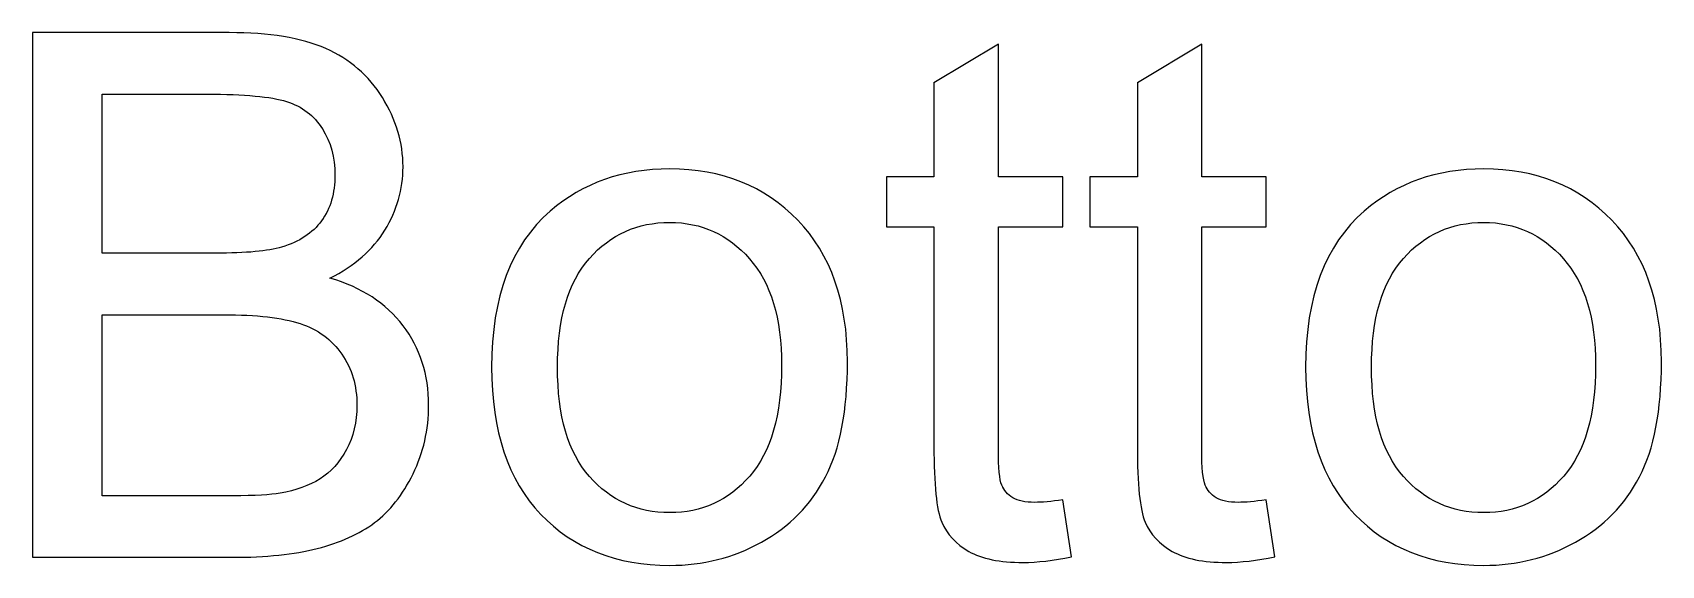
# Model space of a CAD drawing. Header units: millimetres. Extents: x -489 to 489, y -241 to 468.
# Drawn here: x -36.27 to -8.01, y 308.36 to 317.59 of the extents above; entities that cross this region are included whole.
import ezdxf

# ---------------------------------------------------------------- set-up
doc = ezdxf.new("R2010")
doc.units = ezdxf.units.MM
doc.header["$MEASUREMENT"] = 0
doc.layers.add('Layer 1', color=7, linetype='Continuous')

msp = doc.modelspace()

# ---------------------------------------------------------------- linework, layer by layer
at = {"layer": 'Layer 1', "color": 250}
for points, knots in [([(-36.2658, 308.4973), (-36.2658, 308.4973), (-36.2658, 317.5905), (-36.2658, 317.5905), (-36.2658, 317.5905), (-36.2658, 317.5905), (-32.8537, 317.5905), (-32.8537, 317.5905), (-32.8537, 317.5905), (-32.1595, 317.5905), (-31.6028, 317.4995), (-31.1816, 317.3153), (-31.1816, 317.3153), (-30.7625, 317.1312), (-30.4344, 316.8476), (-30.1973, 316.4644), (-30.1973, 316.4644), (-29.9581, 316.0834), (-29.8396, 315.6834), (-29.8396, 315.2643), (-29.8396, 315.2643), (-29.8396, 314.8769), (-29.9454, 314.5108), (-30.155, 314.1679), (-30.155, 314.1679), (-30.3645, 313.825), (-30.682, 313.5477), (-31.1075, 313.336), (-31.1075, 313.336), (-30.5571, 313.1751), (-30.1338, 312.9), (-29.8396, 312.5105), (-29.8396, 312.5105), (-29.5433, 312.1232), (-29.3951, 311.6638), (-29.3951, 311.1347), (-29.3951, 311.1347), (-29.3951, 310.7071), (-29.4861, 310.3113), (-29.666, 309.9451), (-29.666, 309.9451), (-29.8459, 309.5789), (-30.0682, 309.2974), (-30.3328, 309.0984), (-30.3328, 309.0984), (-30.5974, 308.9016), (-30.9297, 308.7513), (-31.3276, 308.6497), (-31.3276, 308.6497), (-31.7277, 308.5481), (-32.2166, 308.4973), (-32.7966, 308.4973), (-32.7966, 308.4973), (-32.7966, 308.4973), (-36.2658, 308.4973), (-36.2658, 308.4973)], [0, 0, 0, 0, 0.0666667, 0.0666667, 0.0666667, 0.0666667, 0.1333333, 0.1333333, 0.1333333, 0.1333333, 0.2, 0.2, 0.2, 0.2, 0.2666667, 0.2666667, 0.2666667, 0.2666667, 0.3333333, 0.3333333, 0.3333333, 0.3333333, 0.4, 0.4, 0.4, 0.4, 0.4666667, 0.4666667, 0.4666667, 0.4666667, 0.5333333, 0.5333333, 0.5333333, 0.5333333, 0.6, 0.6, 0.6, 0.6, 0.6666667, 0.6666667, 0.6666667, 0.6666667, 0.7333333, 0.7333333, 0.7333333, 0.7333333, 0.8, 0.8, 0.8, 0.8, 0.8666667, 0.8666667, 0.8666667, 0.8666667, 1, 1, 1, 1]), ([(-18.3948, 309.4943), (-18.3948, 309.4943), (-18.2424, 308.5079), (-18.2424, 308.5079), (-18.2424, 308.5079), (-18.5557, 308.4423), (-18.8372, 308.4084), (-19.0827, 308.4084), (-19.0827, 308.4084), (-19.487, 308.4084), (-19.8003, 308.4719), (-20.0246, 308.601), (-20.0246, 308.601), (-20.2469, 308.7301), (-20.4035, 308.8974), (-20.4945, 309.1069), (-20.4945, 309.1069), (-20.5855, 309.3165), (-20.63, 309.7567), (-20.63, 310.4277), (-20.63, 310.4277), (-20.63, 310.4277), (-20.63, 314.225), (-20.63, 314.225), (-20.63, 314.225), (-20.63, 314.225), (-21.4555, 314.225), (-21.4555, 314.225), (-21.4555, 314.225), (-21.4555, 314.225), (-21.4555, 315.0886), (-21.4555, 315.0886), (-21.4555, 315.0886), (-21.4555, 315.0886), (-20.63, 315.0886), (-20.63, 315.0886), (-20.63, 315.0886), (-20.63, 315.0886), (-20.63, 316.7184), (-20.63, 316.7184), (-20.63, 316.7184), (-20.63, 316.7184), (-19.5124, 317.3894), (-19.5124, 317.3894), (-19.5124, 317.3894), (-19.5124, 317.3894), (-19.5124, 315.0886), (-19.5124, 315.0886), (-19.5124, 315.0886), (-19.5124, 315.0886), (-18.3948, 315.0886), (-18.3948, 315.0886), (-18.3948, 315.0886), (-18.3948, 315.0886), (-18.3948, 314.225), (-18.3948, 314.225), (-18.3948, 314.225), (-18.3948, 314.225), (-19.5124, 314.225), (-19.5124, 314.225), (-19.5124, 314.225), (-19.5124, 314.225), (-19.5124, 310.3642), (-19.5124, 310.3642), (-19.5124, 310.3642), (-19.5124, 310.0446), (-19.4933, 309.8393), (-19.4531, 309.7483), (-19.4531, 309.7483), (-19.415, 309.6572), (-19.3515, 309.5853), (-19.2626, 309.5302), (-19.2626, 309.5302), (-19.1737, 309.4773), (-19.0467, 309.4498), (-18.8816, 309.4498), (-18.8816, 309.4498), (-18.7589, 309.4498), (-18.5959, 309.4646), (-18.3948, 309.4943)], [0, 0, 0, 0, 0.047619, 0.047619, 0.047619, 0.047619, 0.0952381, 0.0952381, 0.0952381, 0.0952381, 0.1428571, 0.1428571, 0.1428571, 0.1428571, 0.1904762, 0.1904762, 0.1904762, 0.1904762, 0.2380952, 0.2380952, 0.2380952, 0.2380952, 0.2857143, 0.2857143, 0.2857143, 0.2857143, 0.3333333, 0.3333333, 0.3333333, 0.3333333, 0.3809524, 0.3809524, 0.3809524, 0.3809524, 0.4285714, 0.4285714, 0.4285714, 0.4285714, 0.4761905, 0.4761905, 0.4761905, 0.4761905, 0.5238095, 0.5238095, 0.5238095, 0.5238095, 0.5714286, 0.5714286, 0.5714286, 0.5714286, 0.6190476, 0.6190476, 0.6190476, 0.6190476, 0.6666667, 0.6666667, 0.6666667, 0.6666667, 0.7142857, 0.7142857, 0.7142857, 0.7142857, 0.7619048, 0.7619048, 0.7619048, 0.7619048, 0.8095238, 0.8095238, 0.8095238, 0.8095238, 0.8571429, 0.8571429, 0.8571429, 0.8571429, 0.9047619, 0.9047619, 0.9047619, 0.9047619, 1, 1, 1, 1]), ([(-14.8663, 309.4943), (-14.8663, 309.4943), (-14.7139, 308.5079), (-14.7139, 308.5079), (-14.7139, 308.5079), (-15.0272, 308.4423), (-15.3087, 308.4084), (-15.5542, 308.4084), (-15.5542, 308.4084), (-15.9585, 308.4084), (-16.2718, 308.4719), (-16.4961, 308.601), (-16.4961, 308.601), (-16.7184, 308.7301), (-16.875, 308.8974), (-16.966, 309.1069), (-16.966, 309.1069), (-17.057, 309.3165), (-17.1015, 309.7567), (-17.1015, 310.4277), (-17.1015, 310.4277), (-17.1015, 310.4277), (-17.1015, 314.225), (-17.1015, 314.225), (-17.1015, 314.225), (-17.1015, 314.225), (-17.927, 314.225), (-17.927, 314.225), (-17.927, 314.225), (-17.927, 314.225), (-17.927, 315.0886), (-17.927, 315.0886), (-17.927, 315.0886), (-17.927, 315.0886), (-17.1015, 315.0886), (-17.1015, 315.0886), (-17.1015, 315.0886), (-17.1015, 315.0886), (-17.1015, 316.7184), (-17.1015, 316.7184), (-17.1015, 316.7184), (-17.1015, 316.7184), (-15.9839, 317.3894), (-15.9839, 317.3894), (-15.9839, 317.3894), (-15.9839, 317.3894), (-15.9839, 315.0886), (-15.9839, 315.0886), (-15.9839, 315.0886), (-15.9839, 315.0886), (-14.8663, 315.0886), (-14.8663, 315.0886), (-14.8663, 315.0886), (-14.8663, 315.0886), (-14.8663, 314.225), (-14.8663, 314.225), (-14.8663, 314.225), (-14.8663, 314.225), (-15.9839, 314.225), (-15.9839, 314.225), (-15.9839, 314.225), (-15.9839, 314.225), (-15.9839, 310.3642), (-15.9839, 310.3642), (-15.9839, 310.3642), (-15.9839, 310.0446), (-15.9648, 309.8393), (-15.9246, 309.7483), (-15.9246, 309.7483), (-15.8865, 309.6572), (-15.823, 309.5853), (-15.7341, 309.5302), (-15.7341, 309.5302), (-15.6452, 309.4773), (-15.5182, 309.4498), (-15.3531, 309.4498), (-15.3531, 309.4498), (-15.2304, 309.4498), (-15.0674, 309.4646), (-14.8663, 309.4943)], [0, 0, 0, 0, 0.047619, 0.047619, 0.047619, 0.047619, 0.0952381, 0.0952381, 0.0952381, 0.0952381, 0.1428571, 0.1428571, 0.1428571, 0.1428571, 0.1904762, 0.1904762, 0.1904762, 0.1904762, 0.2380952, 0.2380952, 0.2380952, 0.2380952, 0.2857143, 0.2857143, 0.2857143, 0.2857143, 0.3333333, 0.3333333, 0.3333333, 0.3333333, 0.3809524, 0.3809524, 0.3809524, 0.3809524, 0.4285714, 0.4285714, 0.4285714, 0.4285714, 0.4761905, 0.4761905, 0.4761905, 0.4761905, 0.5238095, 0.5238095, 0.5238095, 0.5238095, 0.5714286, 0.5714286, 0.5714286, 0.5714286, 0.6190476, 0.6190476, 0.6190476, 0.6190476, 0.6666667, 0.6666667, 0.6666667, 0.6666667, 0.7142857, 0.7142857, 0.7142857, 0.7142857, 0.7619048, 0.7619048, 0.7619048, 0.7619048, 0.8095238, 0.8095238, 0.8095238, 0.8095238, 0.8571429, 0.8571429, 0.8571429, 0.8571429, 0.9047619, 0.9047619, 0.9047619, 0.9047619, 1, 1, 1, 1]), ([(-35.0593, 313.7678), (-35.0593, 313.7678), (-33.0929, 313.7678), (-33.0929, 313.7678), (-33.0929, 313.7678), (-32.5595, 313.7678), (-32.1764, 313.8038), (-31.9457, 313.8736), (-31.9457, 313.8736), (-31.6388, 313.9647), (-31.408, 314.1171), (-31.2535, 314.3287), (-31.2535, 314.3287), (-31.099, 314.5404), (-31.0207, 314.805), (-31.0207, 315.1246), (-31.0207, 315.1246), (-31.0207, 315.4273), (-31.0927, 315.694), (-31.2387, 315.9226), (-31.2387, 315.9226), (-31.3826, 316.1533), (-31.5901, 316.312), (-31.8589, 316.3967), (-31.8589, 316.3967), (-32.1277, 316.4814), (-32.5891, 316.5237), (-33.2411, 316.5237), (-33.2411, 316.5237), (-33.2411, 316.5237), (-35.0593, 316.5237), (-35.0593, 316.5237), (-35.0593, 316.5237), (-35.0593, 316.5237), (-35.0593, 313.7678), (-35.0593, 313.7678)], [0, 0, 0, 0, 0.1, 0.1, 0.1, 0.1, 0.2, 0.2, 0.2, 0.2, 0.3, 0.3, 0.3, 0.3, 0.4, 0.4, 0.4, 0.4, 0.5, 0.5, 0.5, 0.5, 0.6, 0.6, 0.6, 0.6, 0.7, 0.7, 0.7, 0.7, 0.8, 0.8, 0.8, 0.8, 1, 1, 1, 1]), ([(-28.3029, 311.793), (-28.3029, 313.01), (-27.9642, 313.9117), (-27.2848, 314.4981), (-27.2848, 314.4981), (-26.7196, 314.9849), (-26.0275, 315.2283), (-25.2126, 315.2283), (-25.2126, 315.2283), (-24.3087, 315.2283), (-23.5679, 314.932), (-22.9922, 314.3393), (-22.9922, 314.3393), (-22.4186, 313.7488), (-22.1307, 312.9296), (-22.1307, 311.8861), (-22.1307, 311.8861), (-22.1307, 311.0394), (-22.2577, 310.3748), (-22.5117, 309.8901), (-22.5117, 309.8901), (-22.7657, 309.4054), (-23.1361, 309.0286), (-23.6229, 308.7598), (-23.6229, 308.7598), (-24.1077, 308.4909), (-24.6389, 308.3576), (-25.2126, 308.3576), (-25.2126, 308.3576), (-26.1354, 308.3576), (-26.8805, 308.6518), (-27.4499, 309.2424), (-27.4499, 309.2424), (-28.0193, 309.8329), (-28.3029, 310.6838), (-28.3029, 311.793)], [0, 0, 0, 0, 0.1, 0.1, 0.1, 0.1, 0.2, 0.2, 0.2, 0.2, 0.3, 0.3, 0.3, 0.3, 0.4, 0.4, 0.4, 0.4, 0.5, 0.5, 0.5, 0.5, 0.6, 0.6, 0.6, 0.6, 0.7, 0.7, 0.7, 0.7, 0.8, 0.8, 0.8, 0.8, 1, 1, 1, 1]), ([(-14.1826, 311.793), (-14.1826, 313.01), (-13.8439, 313.9117), (-13.1645, 314.4981), (-13.1645, 314.4981), (-12.5993, 314.9849), (-11.9072, 315.2283), (-11.0923, 315.2283), (-11.0923, 315.2283), (-10.1884, 315.2283), (-9.4476, 314.932), (-8.8719, 314.3393), (-8.8719, 314.3393), (-8.2983, 313.7488), (-8.0104, 312.9296), (-8.0104, 311.8861), (-8.0104, 311.8861), (-8.0104, 311.0394), (-8.1374, 310.3748), (-8.3914, 309.8901), (-8.3914, 309.8901), (-8.6454, 309.4054), (-9.0158, 309.0286), (-9.5026, 308.7598), (-9.5026, 308.7598), (-9.9874, 308.4909), (-10.5186, 308.3576), (-11.0923, 308.3576), (-11.0923, 308.3576), (-12.0151, 308.3576), (-12.7602, 308.6518), (-13.3296, 309.2424), (-13.3296, 309.2424), (-13.899, 309.8329), (-14.1826, 310.6838), (-14.1826, 311.793)], [0, 0, 0, 0, 0.1, 0.1, 0.1, 0.1, 0.2, 0.2, 0.2, 0.2, 0.3, 0.3, 0.3, 0.3, 0.4, 0.4, 0.4, 0.4, 0.5, 0.5, 0.5, 0.5, 0.6, 0.6, 0.6, 0.6, 0.7, 0.7, 0.7, 0.7, 0.8, 0.8, 0.8, 0.8, 1, 1, 1, 1]), ([(-27.1599, 311.7908), (-27.1599, 310.9484), (-26.9757, 310.3176), (-26.6074, 309.9007), (-26.6074, 309.9007), (-26.237, 309.4816), (-25.7735, 309.272), (-25.2126, 309.272), (-25.2126, 309.272), (-24.658, 309.272), (-24.1966, 309.4816), (-23.8261, 309.9028), (-23.8261, 309.9028), (-23.4578, 310.324), (-23.2737, 310.9653), (-23.2737, 311.8268), (-23.2737, 311.8268), (-23.2737, 312.6396), (-23.46, 313.2556), (-23.8304, 313.6726), (-23.8304, 313.6726), (-24.2008, 314.0917), (-24.6622, 314.3012), (-25.2126, 314.3012), (-25.2126, 314.3012), (-25.7735, 314.3012), (-26.237, 314.0938), (-26.6074, 313.6768), (-26.6074, 313.6768), (-26.9757, 313.2598), (-27.1599, 312.6312), (-27.1599, 311.7908)], [0, 0, 0, 0, 0.1111111, 0.1111111, 0.1111111, 0.1111111, 0.2222222, 0.2222222, 0.2222222, 0.2222222, 0.3333333, 0.3333333, 0.3333333, 0.3333333, 0.4444444, 0.4444444, 0.4444444, 0.4444444, 0.5555556, 0.5555556, 0.5555556, 0.5555556, 0.6666667, 0.6666667, 0.6666667, 0.6666667, 0.7777778, 0.7777778, 0.7777778, 0.7777778, 1, 1, 1, 1]), ([(-13.0396, 311.7908), (-13.0396, 310.9484), (-12.8554, 310.3176), (-12.4871, 309.9007), (-12.4871, 309.9007), (-12.1167, 309.4816), (-11.6532, 309.272), (-11.0923, 309.272), (-11.0923, 309.272), (-10.5377, 309.272), (-10.0763, 309.4816), (-9.7058, 309.9028), (-9.7058, 309.9028), (-9.3375, 310.324), (-9.1534, 310.9653), (-9.1534, 311.8268), (-9.1534, 311.8268), (-9.1534, 312.6396), (-9.3397, 313.2556), (-9.7101, 313.6726), (-9.7101, 313.6726), (-10.0805, 314.0917), (-10.5419, 314.3012), (-11.0923, 314.3012), (-11.0923, 314.3012), (-11.6532, 314.3012), (-12.1167, 314.0938), (-12.4871, 313.6768), (-12.4871, 313.6768), (-12.8554, 313.2598), (-13.0396, 312.6312), (-13.0396, 311.7908)], [0, 0, 0, 0, 0.1111111, 0.1111111, 0.1111111, 0.1111111, 0.2222222, 0.2222222, 0.2222222, 0.2222222, 0.3333333, 0.3333333, 0.3333333, 0.3333333, 0.4444444, 0.4444444, 0.4444444, 0.4444444, 0.5555556, 0.5555556, 0.5555556, 0.5555556, 0.6666667, 0.6666667, 0.6666667, 0.6666667, 0.7777778, 0.7777778, 0.7777778, 0.7777778, 1, 1, 1, 1]), ([(-35.0593, 309.5641), (-35.0593, 309.5641), (-32.7945, 309.5641), (-32.7945, 309.5641), (-32.7945, 309.5641), (-32.405, 309.5641), (-32.1319, 309.5789), (-31.9732, 309.6086), (-31.9732, 309.6086), (-31.698, 309.6572), (-31.4652, 309.7398), (-31.2789, 309.8562), (-31.2789, 309.8562), (-31.0927, 309.9726), (-30.9403, 310.142), (-30.8196, 310.3642), (-30.8196, 310.3642), (-30.699, 310.5865), (-30.6397, 310.8426), (-30.6397, 311.1326), (-30.6397, 311.1326), (-30.6397, 311.4733), (-30.7265, 311.7676), (-30.9022, 312.0194), (-30.9022, 312.0194), (-31.0757, 312.2713), (-31.317, 312.447), (-31.6261, 312.5486), (-31.6261, 312.5486), (-31.933, 312.6502), (-32.3775, 312.701), (-32.9553, 312.701), (-32.9553, 312.701), (-32.9553, 312.701), (-35.0593, 312.701), (-35.0593, 312.701), (-35.0593, 312.701), (-35.0593, 312.701), (-35.0593, 309.5641), (-35.0593, 309.5641)], [0, 0, 0, 0, 0.0909091, 0.0909091, 0.0909091, 0.0909091, 0.1818182, 0.1818182, 0.1818182, 0.1818182, 0.2727273, 0.2727273, 0.2727273, 0.2727273, 0.3636364, 0.3636364, 0.3636364, 0.3636364, 0.4545455, 0.4545455, 0.4545455, 0.4545455, 0.5454545, 0.5454545, 0.5454545, 0.5454545, 0.6363636, 0.6363636, 0.6363636, 0.6363636, 0.7272727, 0.7272727, 0.7272727, 0.7272727, 0.8181818, 0.8181818, 0.8181818, 0.8181818, 1, 1, 1, 1])]:
    msp.add_open_spline(points, degree=3, knots=knots, dxfattribs=at)
at = {"layer": 'Layer 1', "color": 250, "lineweight": 9}
for points, knots in [([(-36.2658, 308.4973), (-36.2658, 308.4973), (-36.2658, 317.5905), (-36.2658, 317.5905), (-36.2658, 317.5905), (-36.2658, 317.5905), (-32.8537, 317.5905), (-32.8537, 317.5905), (-32.8537, 317.5905), (-32.1595, 317.5905), (-31.6028, 317.4995), (-31.1816, 317.3153), (-31.1816, 317.3153), (-30.7625, 317.1312), (-30.4344, 316.8476), (-30.1973, 316.4644), (-30.1973, 316.4644), (-29.9581, 316.0834), (-29.8396, 315.6834), (-29.8396, 315.2643), (-29.8396, 315.2643), (-29.8396, 314.8769), (-29.9454, 314.5108), (-30.155, 314.1679), (-30.155, 314.1679), (-30.3645, 313.825), (-30.682, 313.5477), (-31.1075, 313.336), (-31.1075, 313.336), (-30.5571, 313.1751), (-30.1338, 312.9), (-29.8396, 312.5105), (-29.8396, 312.5105), (-29.5433, 312.1232), (-29.3951, 311.6638), (-29.3951, 311.1347), (-29.3951, 311.1347), (-29.3951, 310.7071), (-29.4861, 310.3113), (-29.666, 309.9451), (-29.666, 309.9451), (-29.8459, 309.5789), (-30.0682, 309.2974), (-30.3328, 309.0984), (-30.3328, 309.0984), (-30.5974, 308.9016), (-30.9297, 308.7513), (-31.3276, 308.6497), (-31.3276, 308.6497), (-31.7277, 308.5481), (-32.2166, 308.4973), (-32.7966, 308.4973), (-32.7966, 308.4973), (-32.7966, 308.4973), (-36.2658, 308.4973), (-36.2658, 308.4973)], [0, 0, 0, 0, 0.0666667, 0.0666667, 0.0666667, 0.0666667, 0.1333333, 0.1333333, 0.1333333, 0.1333333, 0.2, 0.2, 0.2, 0.2, 0.2666667, 0.2666667, 0.2666667, 0.2666667, 0.3333333, 0.3333333, 0.3333333, 0.3333333, 0.4, 0.4, 0.4, 0.4, 0.4666667, 0.4666667, 0.4666667, 0.4666667, 0.5333333, 0.5333333, 0.5333333, 0.5333333, 0.6, 0.6, 0.6, 0.6, 0.6666667, 0.6666667, 0.6666667, 0.6666667, 0.7333333, 0.7333333, 0.7333333, 0.7333333, 0.8, 0.8, 0.8, 0.8, 0.8666667, 0.8666667, 0.8666667, 0.8666667, 1, 1, 1, 1]), ([(-18.3948, 309.4943), (-18.3948, 309.4943), (-18.2424, 308.5079), (-18.2424, 308.5079), (-18.2424, 308.5079), (-18.5557, 308.4423), (-18.8372, 308.4084), (-19.0827, 308.4084), (-19.0827, 308.4084), (-19.487, 308.4084), (-19.8003, 308.4719), (-20.0246, 308.601), (-20.0246, 308.601), (-20.2469, 308.7301), (-20.4035, 308.8974), (-20.4945, 309.1069), (-20.4945, 309.1069), (-20.5855, 309.3165), (-20.63, 309.7567), (-20.63, 310.4277), (-20.63, 310.4277), (-20.63, 310.4277), (-20.63, 314.225), (-20.63, 314.225), (-20.63, 314.225), (-20.63, 314.225), (-21.4555, 314.225), (-21.4555, 314.225), (-21.4555, 314.225), (-21.4555, 314.225), (-21.4555, 315.0886), (-21.4555, 315.0886), (-21.4555, 315.0886), (-21.4555, 315.0886), (-20.63, 315.0886), (-20.63, 315.0886), (-20.63, 315.0886), (-20.63, 315.0886), (-20.63, 316.7184), (-20.63, 316.7184), (-20.63, 316.7184), (-20.63, 316.7184), (-19.5124, 317.3894), (-19.5124, 317.3894), (-19.5124, 317.3894), (-19.5124, 317.3894), (-19.5124, 315.0886), (-19.5124, 315.0886), (-19.5124, 315.0886), (-19.5124, 315.0886), (-18.3948, 315.0886), (-18.3948, 315.0886), (-18.3948, 315.0886), (-18.3948, 315.0886), (-18.3948, 314.225), (-18.3948, 314.225), (-18.3948, 314.225), (-18.3948, 314.225), (-19.5124, 314.225), (-19.5124, 314.225), (-19.5124, 314.225), (-19.5124, 314.225), (-19.5124, 310.3642), (-19.5124, 310.3642), (-19.5124, 310.3642), (-19.5124, 310.0446), (-19.4933, 309.8393), (-19.4531, 309.7483), (-19.4531, 309.7483), (-19.415, 309.6572), (-19.3515, 309.5853), (-19.2626, 309.5302), (-19.2626, 309.5302), (-19.1737, 309.4773), (-19.0467, 309.4498), (-18.8816, 309.4498), (-18.8816, 309.4498), (-18.7589, 309.4498), (-18.5959, 309.4646), (-18.3948, 309.4943)], [0, 0, 0, 0, 0.047619, 0.047619, 0.047619, 0.047619, 0.0952381, 0.0952381, 0.0952381, 0.0952381, 0.1428571, 0.1428571, 0.1428571, 0.1428571, 0.1904762, 0.1904762, 0.1904762, 0.1904762, 0.2380952, 0.2380952, 0.2380952, 0.2380952, 0.2857143, 0.2857143, 0.2857143, 0.2857143, 0.3333333, 0.3333333, 0.3333333, 0.3333333, 0.3809524, 0.3809524, 0.3809524, 0.3809524, 0.4285714, 0.4285714, 0.4285714, 0.4285714, 0.4761905, 0.4761905, 0.4761905, 0.4761905, 0.5238095, 0.5238095, 0.5238095, 0.5238095, 0.5714286, 0.5714286, 0.5714286, 0.5714286, 0.6190476, 0.6190476, 0.6190476, 0.6190476, 0.6666667, 0.6666667, 0.6666667, 0.6666667, 0.7142857, 0.7142857, 0.7142857, 0.7142857, 0.7619048, 0.7619048, 0.7619048, 0.7619048, 0.8095238, 0.8095238, 0.8095238, 0.8095238, 0.8571429, 0.8571429, 0.8571429, 0.8571429, 0.9047619, 0.9047619, 0.9047619, 0.9047619, 1, 1, 1, 1]), ([(-14.8663, 309.4943), (-14.8663, 309.4943), (-14.7139, 308.5079), (-14.7139, 308.5079), (-14.7139, 308.5079), (-15.0272, 308.4423), (-15.3087, 308.4084), (-15.5542, 308.4084), (-15.5542, 308.4084), (-15.9585, 308.4084), (-16.2718, 308.4719), (-16.4961, 308.601), (-16.4961, 308.601), (-16.7184, 308.7301), (-16.875, 308.8974), (-16.966, 309.1069), (-16.966, 309.1069), (-17.057, 309.3165), (-17.1015, 309.7567), (-17.1015, 310.4277), (-17.1015, 310.4277), (-17.1015, 310.4277), (-17.1015, 314.225), (-17.1015, 314.225), (-17.1015, 314.225), (-17.1015, 314.225), (-17.927, 314.225), (-17.927, 314.225), (-17.927, 314.225), (-17.927, 314.225), (-17.927, 315.0886), (-17.927, 315.0886), (-17.927, 315.0886), (-17.927, 315.0886), (-17.1015, 315.0886), (-17.1015, 315.0886), (-17.1015, 315.0886), (-17.1015, 315.0886), (-17.1015, 316.7184), (-17.1015, 316.7184), (-17.1015, 316.7184), (-17.1015, 316.7184), (-15.9839, 317.3894), (-15.9839, 317.3894), (-15.9839, 317.3894), (-15.9839, 317.3894), (-15.9839, 315.0886), (-15.9839, 315.0886), (-15.9839, 315.0886), (-15.9839, 315.0886), (-14.8663, 315.0886), (-14.8663, 315.0886), (-14.8663, 315.0886), (-14.8663, 315.0886), (-14.8663, 314.225), (-14.8663, 314.225), (-14.8663, 314.225), (-14.8663, 314.225), (-15.9839, 314.225), (-15.9839, 314.225), (-15.9839, 314.225), (-15.9839, 314.225), (-15.9839, 310.3642), (-15.9839, 310.3642), (-15.9839, 310.3642), (-15.9839, 310.0446), (-15.9648, 309.8393), (-15.9246, 309.7483), (-15.9246, 309.7483), (-15.8865, 309.6572), (-15.823, 309.5853), (-15.7341, 309.5302), (-15.7341, 309.5302), (-15.6452, 309.4773), (-15.5182, 309.4498), (-15.3531, 309.4498), (-15.3531, 309.4498), (-15.2304, 309.4498), (-15.0674, 309.4646), (-14.8663, 309.4943)], [0, 0, 0, 0, 0.047619, 0.047619, 0.047619, 0.047619, 0.0952381, 0.0952381, 0.0952381, 0.0952381, 0.1428571, 0.1428571, 0.1428571, 0.1428571, 0.1904762, 0.1904762, 0.1904762, 0.1904762, 0.2380952, 0.2380952, 0.2380952, 0.2380952, 0.2857143, 0.2857143, 0.2857143, 0.2857143, 0.3333333, 0.3333333, 0.3333333, 0.3333333, 0.3809524, 0.3809524, 0.3809524, 0.3809524, 0.4285714, 0.4285714, 0.4285714, 0.4285714, 0.4761905, 0.4761905, 0.4761905, 0.4761905, 0.5238095, 0.5238095, 0.5238095, 0.5238095, 0.5714286, 0.5714286, 0.5714286, 0.5714286, 0.6190476, 0.6190476, 0.6190476, 0.6190476, 0.6666667, 0.6666667, 0.6666667, 0.6666667, 0.7142857, 0.7142857, 0.7142857, 0.7142857, 0.7619048, 0.7619048, 0.7619048, 0.7619048, 0.8095238, 0.8095238, 0.8095238, 0.8095238, 0.8571429, 0.8571429, 0.8571429, 0.8571429, 0.9047619, 0.9047619, 0.9047619, 0.9047619, 1, 1, 1, 1]), ([(-35.0593, 313.7678), (-35.0593, 313.7678), (-33.0929, 313.7678), (-33.0929, 313.7678), (-33.0929, 313.7678), (-32.5595, 313.7678), (-32.1764, 313.8038), (-31.9457, 313.8736), (-31.9457, 313.8736), (-31.6388, 313.9647), (-31.408, 314.1171), (-31.2535, 314.3287), (-31.2535, 314.3287), (-31.099, 314.5404), (-31.0207, 314.805), (-31.0207, 315.1246), (-31.0207, 315.1246), (-31.0207, 315.4273), (-31.0927, 315.694), (-31.2387, 315.9226), (-31.2387, 315.9226), (-31.3826, 316.1533), (-31.5901, 316.312), (-31.8589, 316.3967), (-31.8589, 316.3967), (-32.1277, 316.4814), (-32.5891, 316.5237), (-33.2411, 316.5237), (-33.2411, 316.5237), (-33.2411, 316.5237), (-35.0593, 316.5237), (-35.0593, 316.5237), (-35.0593, 316.5237), (-35.0593, 316.5237), (-35.0593, 313.7678), (-35.0593, 313.7678)], [0, 0, 0, 0, 0.1, 0.1, 0.1, 0.1, 0.2, 0.2, 0.2, 0.2, 0.3, 0.3, 0.3, 0.3, 0.4, 0.4, 0.4, 0.4, 0.5, 0.5, 0.5, 0.5, 0.6, 0.6, 0.6, 0.6, 0.7, 0.7, 0.7, 0.7, 0.8, 0.8, 0.8, 0.8, 1, 1, 1, 1]), ([(-28.3029, 311.793), (-28.3029, 313.01), (-27.9642, 313.9117), (-27.2848, 314.4981), (-27.2848, 314.4981), (-26.7196, 314.9849), (-26.0275, 315.2283), (-25.2126, 315.2283), (-25.2126, 315.2283), (-24.3087, 315.2283), (-23.5679, 314.932), (-22.9922, 314.3393), (-22.9922, 314.3393), (-22.4186, 313.7488), (-22.1307, 312.9296), (-22.1307, 311.8861), (-22.1307, 311.8861), (-22.1307, 311.0394), (-22.2577, 310.3748), (-22.5117, 309.8901), (-22.5117, 309.8901), (-22.7657, 309.4054), (-23.1361, 309.0286), (-23.6229, 308.7598), (-23.6229, 308.7598), (-24.1077, 308.4909), (-24.6389, 308.3576), (-25.2126, 308.3576), (-25.2126, 308.3576), (-26.1354, 308.3576), (-26.8805, 308.6518), (-27.4499, 309.2424), (-27.4499, 309.2424), (-28.0193, 309.8329), (-28.3029, 310.6838), (-28.3029, 311.793)], [0, 0, 0, 0, 0.1, 0.1, 0.1, 0.1, 0.2, 0.2, 0.2, 0.2, 0.3, 0.3, 0.3, 0.3, 0.4, 0.4, 0.4, 0.4, 0.5, 0.5, 0.5, 0.5, 0.6, 0.6, 0.6, 0.6, 0.7, 0.7, 0.7, 0.7, 0.8, 0.8, 0.8, 0.8, 1, 1, 1, 1]), ([(-14.1826, 311.793), (-14.1826, 313.01), (-13.8439, 313.9117), (-13.1645, 314.4981), (-13.1645, 314.4981), (-12.5993, 314.9849), (-11.9072, 315.2283), (-11.0923, 315.2283), (-11.0923, 315.2283), (-10.1884, 315.2283), (-9.4476, 314.932), (-8.8719, 314.3393), (-8.8719, 314.3393), (-8.2983, 313.7488), (-8.0104, 312.9296), (-8.0104, 311.8861), (-8.0104, 311.8861), (-8.0104, 311.0394), (-8.1374, 310.3748), (-8.3914, 309.8901), (-8.3914, 309.8901), (-8.6454, 309.4054), (-9.0158, 309.0286), (-9.5026, 308.7598), (-9.5026, 308.7598), (-9.9874, 308.4909), (-10.5186, 308.3576), (-11.0923, 308.3576), (-11.0923, 308.3576), (-12.0151, 308.3576), (-12.7602, 308.6518), (-13.3296, 309.2424), (-13.3296, 309.2424), (-13.899, 309.8329), (-14.1826, 310.6838), (-14.1826, 311.793)], [0, 0, 0, 0, 0.1, 0.1, 0.1, 0.1, 0.2, 0.2, 0.2, 0.2, 0.3, 0.3, 0.3, 0.3, 0.4, 0.4, 0.4, 0.4, 0.5, 0.5, 0.5, 0.5, 0.6, 0.6, 0.6, 0.6, 0.7, 0.7, 0.7, 0.7, 0.8, 0.8, 0.8, 0.8, 1, 1, 1, 1]), ([(-27.1599, 311.7908), (-27.1599, 310.9484), (-26.9757, 310.3176), (-26.6074, 309.9007), (-26.6074, 309.9007), (-26.237, 309.4816), (-25.7735, 309.272), (-25.2126, 309.272), (-25.2126, 309.272), (-24.658, 309.272), (-24.1966, 309.4816), (-23.8261, 309.9028), (-23.8261, 309.9028), (-23.4578, 310.324), (-23.2737, 310.9653), (-23.2737, 311.8268), (-23.2737, 311.8268), (-23.2737, 312.6396), (-23.46, 313.2556), (-23.8304, 313.6726), (-23.8304, 313.6726), (-24.2008, 314.0917), (-24.6622, 314.3012), (-25.2126, 314.3012), (-25.2126, 314.3012), (-25.7735, 314.3012), (-26.237, 314.0938), (-26.6074, 313.6768), (-26.6074, 313.6768), (-26.9757, 313.2598), (-27.1599, 312.6312), (-27.1599, 311.7908)], [0, 0, 0, 0, 0.1111111, 0.1111111, 0.1111111, 0.1111111, 0.2222222, 0.2222222, 0.2222222, 0.2222222, 0.3333333, 0.3333333, 0.3333333, 0.3333333, 0.4444444, 0.4444444, 0.4444444, 0.4444444, 0.5555556, 0.5555556, 0.5555556, 0.5555556, 0.6666667, 0.6666667, 0.6666667, 0.6666667, 0.7777778, 0.7777778, 0.7777778, 0.7777778, 1, 1, 1, 1]), ([(-13.0396, 311.7908), (-13.0396, 310.9484), (-12.8554, 310.3176), (-12.4871, 309.9007), (-12.4871, 309.9007), (-12.1167, 309.4816), (-11.6532, 309.272), (-11.0923, 309.272), (-11.0923, 309.272), (-10.5377, 309.272), (-10.0763, 309.4816), (-9.7058, 309.9028), (-9.7058, 309.9028), (-9.3375, 310.324), (-9.1534, 310.9653), (-9.1534, 311.8268), (-9.1534, 311.8268), (-9.1534, 312.6396), (-9.3397, 313.2556), (-9.7101, 313.6726), (-9.7101, 313.6726), (-10.0805, 314.0917), (-10.5419, 314.3012), (-11.0923, 314.3012), (-11.0923, 314.3012), (-11.6532, 314.3012), (-12.1167, 314.0938), (-12.4871, 313.6768), (-12.4871, 313.6768), (-12.8554, 313.2598), (-13.0396, 312.6312), (-13.0396, 311.7908)], [0, 0, 0, 0, 0.1111111, 0.1111111, 0.1111111, 0.1111111, 0.2222222, 0.2222222, 0.2222222, 0.2222222, 0.3333333, 0.3333333, 0.3333333, 0.3333333, 0.4444444, 0.4444444, 0.4444444, 0.4444444, 0.5555556, 0.5555556, 0.5555556, 0.5555556, 0.6666667, 0.6666667, 0.6666667, 0.6666667, 0.7777778, 0.7777778, 0.7777778, 0.7777778, 1, 1, 1, 1]), ([(-35.0593, 309.5641), (-35.0593, 309.5641), (-32.7945, 309.5641), (-32.7945, 309.5641), (-32.7945, 309.5641), (-32.405, 309.5641), (-32.1319, 309.5789), (-31.9732, 309.6086), (-31.9732, 309.6086), (-31.698, 309.6572), (-31.4652, 309.7398), (-31.2789, 309.8562), (-31.2789, 309.8562), (-31.0927, 309.9726), (-30.9403, 310.142), (-30.8196, 310.3642), (-30.8196, 310.3642), (-30.699, 310.5865), (-30.6397, 310.8426), (-30.6397, 311.1326), (-30.6397, 311.1326), (-30.6397, 311.4733), (-30.7265, 311.7676), (-30.9022, 312.0194), (-30.9022, 312.0194), (-31.0757, 312.2713), (-31.317, 312.447), (-31.6261, 312.5486), (-31.6261, 312.5486), (-31.933, 312.6502), (-32.3775, 312.701), (-32.9553, 312.701), (-32.9553, 312.701), (-32.9553, 312.701), (-35.0593, 312.701), (-35.0593, 312.701), (-35.0593, 312.701), (-35.0593, 312.701), (-35.0593, 309.5641), (-35.0593, 309.5641)], [0, 0, 0, 0, 0.0909091, 0.0909091, 0.0909091, 0.0909091, 0.1818182, 0.1818182, 0.1818182, 0.1818182, 0.2727273, 0.2727273, 0.2727273, 0.2727273, 0.3636364, 0.3636364, 0.3636364, 0.3636364, 0.4545455, 0.4545455, 0.4545455, 0.4545455, 0.5454545, 0.5454545, 0.5454545, 0.5454545, 0.6363636, 0.6363636, 0.6363636, 0.6363636, 0.7272727, 0.7272727, 0.7272727, 0.7272727, 0.8181818, 0.8181818, 0.8181818, 0.8181818, 1, 1, 1, 1])]:
    msp.add_open_spline(points, degree=3, knots=knots, dxfattribs=at)

doc.saveas('drawing.dxf')
